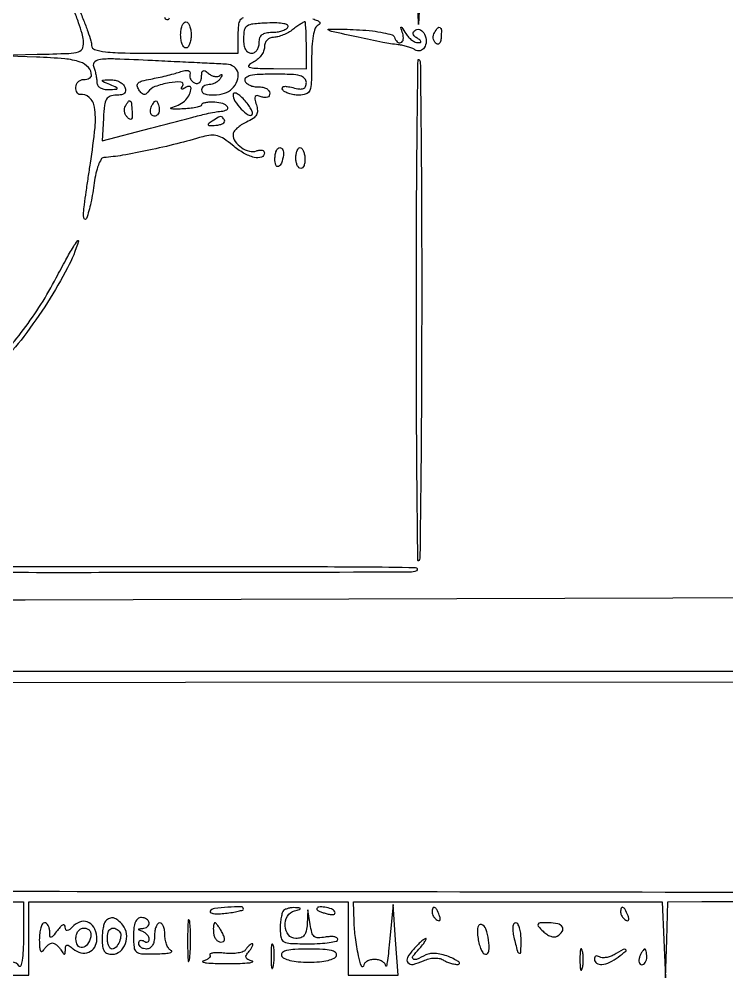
# Model space of a CAD drawing. Extents: x 0 to 960, y 2 to 508.
# Drawn here: x 688.2 to 823.3, y 1.5 to 184.5 of the extents above; entities that cross this region are included whole.
import ezdxf

# ---------------------------------------------------------------- set-up
doc = ezdxf.new("R2010")
doc.units = 0
doc.header["$MEASUREMENT"] = 0
doc.layers.get('0').update_dxf_attribs({"linetype": 'CONTINUOUS'})

msp = doc.modelspace()

# ---------------------------------------------------------------- linework, layer by layer
for points in [[(950.435205, 17.497208, 0.000014), (841.980241, 17.749425, 0.000448), (702.642048, 17.944951, 0.000127), (485.936462, 18)], [(528.327407, 270.897244, 0.00005), (624.844188, 271.243001, 0.000026), (722.113458, 271.606143, 0.197976), (723.529607, 272.196023, 0.195703), (723.748234, 272.715009, 0.019235), (723.711848, 274.098757, 0.022039), (723.525412, 275.805143, 0.015693), (723.172959, 277.696023, -0.00355), (722.72574, 279.809099, -0.002503), (722.251798, 282.190394, -0.002526), (721.821423, 284.472431, -0.005311), (721.514957, 286.25), (720.909374, 290), (625.423302, 290, 0.000404)], [(615.383203, 80.000173, -0.000023), (732.426715, 80.015952, -0.001336), (753.656017, 79.961153, -0.003953), (763.868606, 79.826764, -0.789503), (764, 79.219591, -0.111864), (762.71584, 78.926359, -0.000053), (719.811825, 78.858255, -0.000759), (672.079792, 78.860069, -0.000462)], [(589.580164, 73.410794, 0.00019), (689.333825, 73.665933), (916, 74.331867), (916, 241.165933), (916, 408), (730.75, 407.863176, 0.000359), (618.101393, 407.699187, 0.003368)], [(764.746213, 189.974068), (764.385359, 183.5), (764.19268, 190.25, 0.005803)], [(744.25, 184.54933, -0.02752), (745.110807, 184.234992, -0.118271), (745.545148, 183.911203, -0.326989), (745.563937, 183.611903, -0.153671), (745.25, 183.349365, 0.213123), (744.700746, 182.77069, 0.040264), (744.318806, 181.328405, 0.031268), (744.075227, 179.2357, 0.01334), (744, 176.416667, -0.006608), (743.946715, 172.384903, -0.084469), (743.654897, 170.907181, -0.223598), (742.953038, 170.230239, -0.082025), (741.559017, 170, -0.039089), (740.577527, 170.076849, -0.042279), (739.646249, 170.305524, -0.046396), (738.892447, 170.640361, -0.127301), (738.475228, 171.040082, -0.205529), (738.418838, 171.417892, -0.286058), (738.661125, 171.646479, -0.090659), (739.320978, 171.658525, -0.020836), (740.416211, 171.431674, 0.027062), (741.700257, 171.182337, 0.123978), (742.44919, 171.264307, 0.209571), (742.855456, 171.657364, 0.097497), (743, 172.391592, 0.19905), (742.670706, 173.185986, 0.132362), (741.804448, 173.683901, 0.05488), (740.114087, 173.937353, 0.009796), (736.916667, 174, 0.010384), (734.02549, 173.93995, 0.044089), (732.31165, 173.716488, 0.10448), (731.445977, 173.323675, 0.328943), (731.267876, 172.75, 0.134724), (731.592773, 172.277537, 0.068885), (732.205978, 171.890512, 0.060624), (732.997119, 171.642, 0.055104), (733.851209, 171.579401, -0.058627), (734.673065, 171.513359, -0.079815), (735.368793, 171.254186, -0.10034), (735.833985, 170.849542, -0.1652), (736, 170.360786, -0.122696), (735.880593, 169.881515, -0.172945), (735.558263, 169.587228, -0.131456), (735.044859, 169.516952, -0.060331), (734.384601, 169.682657, 0.047124), (733.590976, 169.904204, 0.308858), (733.233257, 169.743994, 0.195052), (733.15244, 169.259627, 0.021852), (733.449419, 168.159366, -0.063144), (733.653938, 167.043121, -0.144097), (733.459616, 166.217413, -0.119916), (732.814334, 165.533099, -0.037149), (731.564819, 164.84758, 0.036528), (730.583252, 164.310645, 0.04394), (729.753415, 163.664743, 0.049579), (729.176788, 163.010597, 0.157129), (729, 162.46193, 0.15438), (729.414393, 161.151795, 0.088423), (730.601996, 159.972884, 0.088579), (732.121538, 159.27849, 0.155831), (733.487265, 159.35674, -0.055413), (734.066534, 159.50817, -0.099359), (734.555634, 159.482181, -0.146758), (734.876422, 159.28876, -0.186304), (735, 158.968615, -0.323162), (734.424925, 158.171774, -0.140227), (733.046544, 158.114006, -0.073602), (731.029893, 158.928126, -0.042244), (728.883818, 160.444307, 0.0278), (727.284067, 161.645169, 0.077174), (726.012043, 162.235169, 0.091798), (724.754846, 162.357714, 0.051252), (723.239462, 162.068898, -0.011549), (718.289034, 160.711348, -0.009256), (712.902504, 159.472598, -0.009319), (707.903395, 158.516911, -0.025072), (704.311273, 158.083333, 0.254132), (703.812301, 157.765113, 0.03666), (703.288492, 156.629167, 0.034165), (702.824154, 155.075824, 0.022902), (702.498743, 153.25, -0.018888), (701.853249, 149.452073, -0.034204), (700.999047, 146.418813, -0.684486), (700.60635, 146.408035, -0.126686), (700.446084, 147.5, -0.006288), (700.634657, 149.078816, -0.001786), (700.967398, 151.528125, -0.001799), (701.362994, 154.291413, -0.001904), (701.771252, 157, 0.012663), (702.652511, 163.842594, 0.063996), (702.556227, 167.68436, 0.16883), (701.5586, 169.566569, 0.230326), (699.75, 170.118421, -0.204797), (699.464327, 170.190576, -0.105904), (699.220312, 170.475411, -0.075993), (699.055021, 170.934422, -0.048526), (699, 171.5, -0.099038), (699.114514, 172.072457, -0.097945), (699.440625, 172.559375, -0.097945), (699.927543, 172.885486, -0.099038), (700.5, 173, 0.048097), (701.072958, 173.055242, 0.068991), (701.554877, 173.220313, 0.090249), (701.876489, 173.463676, 0.193208), (701.984687, 173.75, 0.179348), (701.377471, 175.291098, 0.130508), (699.823573, 176.311359, 0.059203), (696.860782, 176.921735, 0.01185), (691.467001, 177.252267), (682.5, 177.58873), (691.612487, 177.794365, 0.003563), (697.623377, 177.972875, 0.064018), (699.522863, 178.288538, 0.241041), (700.295637, 179.031298, 0.110819), (700.455195, 180.457623, 0.045652), (700.190757, 181.758288, 0.011414), (699.519307, 183.821392, 0.011566), (698.639158, 186.155441, 0.011401)], [(699.5, 186.595917, -0.008835), (700.457273, 184.323643, -0.010893), (701.265625, 182.171276, -0.009401), (701.867935, 180.345674, -0.07511), (702, 179.471487, 0.329875), (702.576033, 178.693388, 0.047921), (704.628547, 178.276277, 0.022754), (708.409745, 178.052082, 0.003431), (716, 178), (730, 178), (730, 181.5, -0.022514), (730.082184, 183.32428, -0.10769), (730.392857, 184.3125, -0.177212), (730.997538, 184.822713, -0.087745)], [(716.787986, 184.67361, -0.509783), (716.431972, 184.356356, -0.301314), (715.958983, 184.843675, -0.004152)], [(681.408652, 116.88911, 0.04547), (689.003984, 125.253406, 0.041157), (695.250166, 135.125836, -0.004339), (697.089618, 138.570144, -0.010758), (698.512426, 141.051038, -0.027491), (699.305168, 142.216794, -0.829324), (699.471699, 142.133018, -0.051715), (697.415639, 137.035321, -0.020041), (693.583098, 130.445788, -0.020179), (689.038499, 123.904769, -0.033239), (684.630207, 118.817595, -0.048141)], [(531.5, 2), (690, 2), (690, 9), (690, 16), (720.5, 16), (751, 16), (751, 9), (751, 2), (755.75, 1.997902), (760.5, 1.995804), (760.029027, 8.747902), (759.558055, 15.5), (758.951626, 9, -0.004121), (758.706509, 6.58783, -0.00945), (758.472635, 4.776562, -0.017319), (758.282961, 3.745618, -0.837087), (758.172599, 3.75, 0.145619), (757.955685, 4.227477, 0.083462), (757.463201, 4.632812, 0.071035), (756.777614, 4.906854, 0.059679), (756, 5, 0.059977), (755.226422, 4.90687, 0.073502), (754.552745, 4.632812, 0.087505), (754.078686, 4.227264, 0.149651), (753.881685, 3.75, -0.798906), (753.538985, 3.705796, -0.03661), (752.965983, 5.715559, -0.017539), (752.374078, 9.174552, -0.025722), (752.118315, 12.25), (752, 16), (781.45619, 16), (810.912381, 16), (811.257493, 8.75), (811.602606, 1.5), (811.801303, 8.75), (812, 16), (818.5, 16.052632, -0.001119), (824.981814, 16.090606, -0.000905)]]:
    msp.add_lwpolyline(points, format="xyb")
for points in [[(5.998407, 426.25), (5.996813, 402.5), (14.248407, 402.5), (22.5, 402.5), (22.753164, 248.25), (23.006328, 94), (14.503164, 94), (6, 94), (6, 75.513061), (6, 57.026122), (16.25, 57.412259, -0.009139), (24.444737, 57.571062, -0.000017), (159.275, 57.714579, -0.000125), (310.797984, 57.832731, -0.000078), (488.75, 57.899198), (951, 58), (951, 254), (951, 450), (478.5, 450), (6, 450)], [(721, 181.5, -0.038131), (720.926884, 180.542644, -0.057076), (720.70625, 179.734375, -0.074992), (720.382936, 179.182831, -0.226478), (720, 179, -0.226478), (719.617064, 179.182831, -0.074992), (719.29375, 179.734375, -0.057076), (719.073116, 180.542644, -0.038131), (719, 181.5, -0.038131), (719.073116, 182.457356, -0.057076), (719.29375, 183.265625, -0.074992), (719.617064, 183.817169, -0.226478), (720, 184, -0.226478), (720.382936, 183.817169, -0.074992), (720.70625, 183.265625, -0.057076), (720.926884, 182.457356, -0.038131)], [(731, 180.782516, 0.038592), (731.092788, 179.582146, 0.085238), (731.38477, 178.713753, 0.123805), (731.86232, 178.191564, 0.14696), (732.5, 178, 0.130775), (733.075754, 178.153209, 0.10214), (733.5625, 178.583333, 0.08892), (733.888136, 179.230589, 0.072314), (734, 180, -0.075243), (734.140646, 180.92932, -0.147038), (734.555123, 181.545164, -0.125037), (735.295286, 181.891489, -0.04725), (736.440983, 182, 0.03692), (737.419774, 182.072372, 0.040947), (738.342918, 182.287994, 0.044939), (739.08643, 182.603334, 0.132334), (739.48789, 182.980406, 0.414991), (739.396923, 183.363475, 0.088961), (738.691101, 183.640054, 0.043547), (737.386691, 183.78276, 0.016357), (735.546907, 183.762922, 0.012947), (732.788544, 183.57122, 0.121832), (731.676305, 183.180595, 0.203347), (731.152308, 182.396899, 0.047068)], [(740.44113, 182.531803, -0.036476), (739.569537, 181.967417, -0.02894), (738.556144, 181.485547, -0.029757), (737.559234, 181.147977, -0.062288), (736.75, 181.031803, 0.095661), (736.054242, 180.884298, 0.105709), (735.491151, 180.490499, 0.102624), (735.126858, 179.890056, 0.085408), (735, 179.152814, -0.104081), (734.83441, 178.365946, -0.059986), (734.339062, 177.529481, -0.056107), (733.610445, 176.772918, -0.060761), (732.75, 176.220495, 0.083923), (731.987588, 175.679846, 0.571471), (732.079052, 175.324374, 0.063134), (733.291686, 175.135518, 0.004393), (736.75, 175.06768), (743, 175), (743, 179.5, 0.006435), (742.977792, 181.225453, 0.010698), (742.909269, 182.678125, 0.004521), (742.815378, 183.886073, 0.389066), (742.69113, 184, 0.139019), (742.494895, 183.944364, 0.006405), (741.902783, 183.568717, 0.01023), (741.207269, 183.094307, 0.007123)], [(759.813697, 181.058909, 0.113028), (760.358937, 180.163283, 0.312437), (761.046484, 180.028777, 0.268834), (761.500216, 180.647067, 0.10268), (761.39311, 181.75, -0.001911), (761.032431, 182.925853, -0.503132), (761.087463, 183, -0.253795), (761.208259, 182.934464, -0.001298), (761.974185, 181.75, 0.044603), (762.493513, 181.081631, 0.045078), (763.121445, 180.518561, 0.049085), (763.759034, 180.133934, 0.11487), (764.29969, 180.015313, 0.052857), (764.762983, 180.070411, 0.400498), (764.873615, 180.237465, 0.188741), (764.717408, 180.492228, 0.020726), (764.143237, 180.890313, -0.044572), (763.578086, 181.323402, -0.169646), (763.371303, 181.709449, -0.219747), (763.475189, 182.074907, -0.077063), (763.9003, 182.438382, -0.276533), (764.792941, 182.450874, -0.151525), (765.559444, 181.618873, -0.110629), (765.867372, 180.263014, -0.140038), (765.519515, 179.031575, -0.105378), (765.182026, 178.679011, -0.099223), (764.72295, 178.485207, -0.096332), (764.21297, 178.480314, -0.093041), (763.7314, 178.666004, 0.046787), (763.154811, 178.951724, 0.019416), (762.330718, 179.231914, 0.019008), (761.418432, 179.465733, 0.023278), (760.550498, 179.611454, -0.018435), (757.621496, 180.074105, -0.004616), (752.880372, 181.048801, -0.001293), (747.792407, 182.157626, -0.141044), (747.183116, 182.48843, -0.667243), (747.229855, 182.604222, -0.003812), (748.809133, 182.608524, -0.007929), (750.770081, 182.567815, -0.004383), (753.163479, 182.459127, -0.015399), (755.601947, 182.251496, -0.022949), (757.714595, 181.907023, -0.019559), (759.365306, 181.491441, -0.245591)], [(768.725944, 181.011907, -0.04065), (768.60755, 180.261295, -0.133451), (768.367741, 179.825474, -0.256795), (768.044755, 179.725668, -0.14663), (767.675225, 179.924775, -0.091321), (767.381655, 180.350897, -0.076752), (767.236288, 180.880423, -0.076674), (767.25735, 181.429653, -0.090797), (767.446149, 181.912868, -0.033772), (768.116907, 182.850257, -0.392352), (768.526247, 182.905603, -0.242189), (768.7744, 182.431461, -0.020535)], [(702.360408, 175.503176, -0.023701), (702.605407, 174.76142, -0.016799), (702.81212, 173.909433, -0.017008), (702.954755, 173.080575, -0.034114), (703, 172.418213, 0.148343), (703.168448, 171.86294, 0.110947), (703.634236, 171.419582, 0.08691), (704.355709, 171.142768, 0.056109), (705.25, 171.070285, 0.003386), (706.738914, 171.12689, 0.326773), (706.895722, 171.252774, 0.368608), (706.814662, 171.423348, 0.003751), (705.5, 172, -0.003056), (704.149228, 172.590251, -0.338436), (704.060489, 172.75267, -0.357281), (704.194353, 172.87292, -0.0032), (705.643011, 172.929715, -0.065695), (706.505295, 172.844578, -0.06372), (707.325597, 172.538729, -0.068921), (707.981972, 172.068374, -0.111708), (708.361626, 171.5, -0.093366), (708.485109, 170.822241, -0.20877), (708.277017, 170.353251, -0.14534), (707.711134, 170.077867, -0.040527), (706.718615, 169.995062, 0.08266), (705.538647, 169.795948, 0.183011), (704.847779, 169.220934, 0.099145), (704.464909, 168.053888, 0.015545), (704.250413, 165.630247), (704.000825, 161.270371), (713.250413, 163.689527, -0.000322), (721.164623, 165.753978, -0.004849), (723.927182, 166.44417, -0.014333), (725.498255, 166.773231, -0.029175), (726.75, 166.923489, 0.106924), (727.809197, 167.221392, 0.456234), (727.939089, 167.782377, 0.169345), (727.073933, 168.382902, 0.053457), (725.499294, 168.644213, 0.024289), (724.54125, 168.652902, 0.039469), (723.733579, 168.556826, 0.047673), (723.159548, 168.383921, 0.303823), (722.997995, 168.144213, -0.32721), (722.806365, 167.884439, -0.023947), (721.895606, 167.647141, -0.026072), (720.684833, 167.458121, -0.01613), (719.247995, 167.356692, -0.009434), (717.907644, 167.330753, -0.051724), (717.188474, 167.404997, -0.632713), (717.153773, 167.549094, -0.107829), (717.5, 167.722374, 0.064892), (718.858505, 168.263102, 0.07298), (719.973586, 169.11805, 0.080352), (720.713861, 170.175823, 0.108254), (720.984687, 171.309017, 0.191566), (720.89244, 171.554374, 0.18947), (720.656365, 171.670787, 0.110183), (720.287244, 171.620331, 0.049601), (719.845492, 171.404508, -0.029082), (719.38977, 171.158246, -0.307934), (719.191779, 171.19023, -0.32177), (719.15468, 171.382529, -0.030395), (719.395202, 171.830434, 0.570591), (719.042592, 172.502061, 0.058681), (716.81725, 172.352931, 0.038883), (714.092221, 171.622561, 0.158739), (712.75, 170.592752, -0.095767), (712.356285, 170.204552, -0.207898), (711.946506, 170.131069, -0.14805), (711.50966, 170.384964, -0.044134), (711.030219, 171, -0.096991), (710.721752, 171.771072, -0.2587), (710.901372, 172.314676, -0.123524), (711.639673, 172.717596, -0.019135), (713.280219, 173.076709, 0.00858), (714.67931, 173.352163, 0.006281), (716.222506, 173.703926, 0.006349), (717.676094, 174.074122, 0.013957), (718.77512, 174.402069, -0.026105), (719.797674, 174.680342, -0.10934), (720.431185, 174.67761, -0.243585), (720.735559, 174.421245, -0.155805), (720.77512, 173.950361, 0.10278), (720.765027, 173.457256, 0.086963), (720.948004, 172.96797, 0.084292), (721.293408, 172.557511, 0.088133), (721.75, 172.291667, 0.135281), (722.226768, 172.252237, 0.150613), (722.633973, 172.467032, 0.122513), (722.906714, 172.919352, 0.074839), (723, 173.539111, -0.035225), (723.057241, 174.350615, -0.259206), (723.283451, 174.649362, -0.249023), (723.664673, 174.621614, -0.032999), (724.342009, 174.131121, 0.059816), (724.916142, 173.760494, 0.070874), (725.530184, 173.562285, 0.083091), (726.088476, 173.559537, 0.144798), (726.502335, 173.758676, -0.045405), (726.768412, 173.958994, -0.524814), (726.868964, 173.915049, -0.16288), (726.840863, 173.701361, -0.01713), (726.601308, 173.25, -0.076031), (726.219369, 172.771811, -0.055185), (725.669984, 172.367188, -0.055195), (725.045524, 172.092602, -0.076145), (724.440983, 172, 0.067639), (723.890182, 171.925146, 0.08433), (723.423289, 171.70625, 0.09965), (723.111069, 171.38134, 0.142666), (723, 171, 0.339437), (723.589017, 170.23233, 0.074218), (725.355905, 170.030572, 0.063714), (727.395212, 170.363286, 0.124745), (728.8, 171.2, 0.097371), (729.8169, 172.714612, 0.1555), (729.953677, 174.254176, 0.186141), (729.188421, 175.402093, 0.142556), (727.75, 175.897256, -0.000111), (726.30731, 175.967357, -0.00001), (722.66837, 176.145056, -0.000013), (718.328098, 176.357199, -0.00001), (713.610408, 176.588006, 0.00288), (706.494851, 176.895202, 0.033392), (703.707791, 176.813315, 0.1479), (702.586842, 176.352801, 0.324116)], [(765.019541, 128.946351, -0.000955), (764.964222, 110.770876, -0.001568), (764.839786, 95.38912, -0.00014), (764.681344, 81.620716, -0.195851), (764.482946, 81.149613, -0.664328), (764.284857, 81.230429, -0.000143), (764.141865, 95.006449, -0.001586), (764.034659, 110.499374, -0.000937), (764, 129, -0.001041), (764.038503, 147.496987, -0.001766), (764.157625, 162.977792, -0.000178), (764.316639, 176.707164, -0.663871), (764.536595, 176.796739, -0.196111), (764.756211, 176.27452, -0.000173), (764.899805, 162.519342, -0.001743), (765.001496, 147.1255, -0.001063)], [(729, 170.117133, 0.141569), (729.366684, 168.848016, 0.050587), (730.539017, 167.348736, 0.053271), (731.85791, 166.238658, 0.358977), (732.64817, 166.314837, 0.286339), (732.730515, 166.670292, 0.043445), (732.421642, 167.367656, 0.037657), (731.865419, 168.218375, 0.023926), (731.100551, 169.122446, 0.025954), (730.288527, 169.90807, 0.06879), (729.614139, 170.349538, 0.185943), (729.195827, 170.380788, 0.330745)], [(709.736277, 166.850919, -0.022437), (709.765717, 165.88022, -0.170883), (709.610052, 165.457767, -0.362782), (709.312242, 165.402581, -0.068254), (708.836213, 165.763787, -0.077927), (708.480892, 166.251264, -0.073827), (708.283578, 166.833133, -0.077905), (708.269521, 167.417504, -0.105926), (708.446149, 167.912868, -0.021513), (709.070877, 168.832736, -0.428661), (709.374627, 168.869746, -0.196041), (709.58722, 168.475867, -0.008144)], [(714.604167, 166.270833, -0.198339), (713.941134, 165.995338, -0.274516), (713.399603, 166.315272, -0.160291), (713.239822, 167.176395, -0.105175), (713.582949, 168.134215, -0.024362), (714.012891, 168.759582, -0.233206), (714.294341, 168.899578, -0.286646), (714.536207, 168.749629, -0.033951), (714.787251, 168.138246, -0.052621), (714.903448, 167.610215, -0.052345), (714.907167, 167.068604, -0.057227), (714.805016, 166.594136, -0.115259)], [(725.012608, 165.028954, 0.018728), (724.290619, 164.533683, 0.438046), (724.267007, 164.312509, 0.225766), (724.555373, 164.188091, 0.009607), (725.69333, 164.251852, 0.036687), (726.490143, 164.371079, 0.07408), (727.0807, 164.599968, 0.133105), (727.37637, 164.893812, 0.276063), (727.371705, 165.207586, 0.034573), (726.958509, 165.783082, 0.243276), (726.651011, 165.913709, 0.116668), (726.233975, 165.781104, 0.005914)], [(738.607127, 158.528944, -0.044131), (738.24833, 157.023268, -0.213188), (737.667837, 156.390357, -0.451408), (737.172485, 156.623295, -0.070914), (737, 157.833333, -0.040166), (737.066752, 158.662941, -0.059481), (737.267758, 159.363542, -0.078229), (737.562731, 159.839978, -0.218452), (737.911516, 160, -0.170154), (738.241566, 159.884332, -0.114226), (738.491852, 159.567877, -0.08755), (738.622137, 159.091665, -0.059601)], [(742.725047, 158, -0.044872), (742.713945, 157.234295, -0.067802), (742.555953, 156.5875, -0.091879), (742.284316, 156.152511, -0.210357), (741.937851, 156, -0.201195), (741.579477, 156.150289, -0.084737), (741.275494, 156.5875, -0.064806), (741.068941, 157.234433, -0.044935), (741, 158, -0.037503), (741.057529, 158.765913, -0.056318), (741.231239, 159.4125, -0.073935), (741.485671, 159.854232, -0.229038), (741.787196, 160, -0.218405), (742.099896, 159.856567, -0.068155), (742.387408, 159.4125, -0.053734), (742.609724, 158.765803, -0.037158)], [(688.984687, 9.25, -0.010926), (688.923771, 6.724838, -0.025237), (688.741096, 4.836409, -0.049339), (688.479022, 3.790418, -0.624106), (688.171812, 3.756243, 0.254656), (686.844913, 4.492219, 0.000333), (656.129611, 4.708344, 0.001693), (612.298994, 4.83912, 0.000309), (531.198147, 4.756243, -0.000284), (446.972954, 4.665934, -0.001842), (404.521406, 4.80094, -0.000413), (375.677308, 5.022772, -0.308212), (374.511022, 5.831787, -0.05844), (374.312445, 6.610653, -0.011063), (374.150113, 8.070212, -0.01168), (374.03751, 9.792621, -0.010481), (374, 11.581787), (374, 16), (531.5, 16), (689, 16)], [(724.629163, 14.20899, 0.448233), (724.709583, 13.938701, 0.076851), (725.291417, 13.767961, 0.042138), (726.287361, 13.720307, 0.019953), (727.570146, 13.818396, 0.010535), (728.885014, 14.000055, 0.017077), (729.99248, 14.215927, 0.011128), (730.870611, 14.439137, 0.336843), (731, 14.609406, 0.413244), (730.549917, 15.060983, 0.016522), (727.99605, 14.985038, 0.018159), (725.430887, 14.730037, 0.224098)], [(738.666667, 14.333333, 0.12431), (738.408273, 13.900353, 0.025624), (738.195833, 13.030208, 0.025482), (738.048954, 11.96693, 0.021582), (738, 10.833333, 0.04849), (738.164807, 9.13793, 0.229216), (738.735294, 8.378788, 0.111216), (739.971585, 8.057609, 0.008163), (743.5, 8, 0.014718), (745.608502, 8.062079, 0.024124), (747.384375, 8.253015, 0.020988), (748.734176, 8.522859, 0.345744), (749, 8.861328, 0.279974), (748.820621, 9.156566, 0.07919), (748.288028, 9.333539, 0.055246), (747.505164, 9.374581, 0.032732), (746.576265, 9.25933, -0.046401), (745.274888, 9.133819, -0.177052), (744.520443, 9.406703, -0.151136), (744.049732, 10.135833, -0.03122), (743.726097, 11.648002), (743.299664, 14.5), (743.149832, 11.75, -0.039332), (742.974259, 10.438231, -0.113443), (742.587931, 9.612479, -0.145656), (741.947411, 9.157136, -0.082366), (741, 9, -0.229032), (739.573111, 9.689789, -0.157063), (738.930995, 11.402879, -0.144368), (739.388799, 13.275949, -0.199775), (740.75, 14.310674, 0.004951), (741.704115, 14.57013, 0.258667), (741.834849, 14.699888, 0.467942), (741.761113, 14.809436, 0.007468), (740.916667, 14.883999, 0.040297), (740.261577, 14.879139, 0.038032), (739.602604, 14.770091, 0.0404), (739.034112, 14.581208, 0.096261)], [(745, 14.616631, 0.269441), (745.102895, 14.439552, 0.023164), (745.587905, 14.192137, 0.025605), (746.234464, 13.938235, 0.016806), (747.00138, 13.70989, 0.033809), (747.733252, 13.570513, 0.095442), (748.250238, 13.606613, 0.238295), (748.46851, 13.80112, 0.236417), (748.442363, 14.093259, 0.164455), (747.773988, 14.646277, 0.05364), (746.519337, 14.977438, 0.060354), (745.361711, 15.01255, 0.388023)], [(767, 14.059017, 0.088797), (767.072509, 13.65395, 0.053277), (767.290385, 13.21498, 0.051183), (767.610411, 12.810572, 0.061454), (767.988546, 12.507079, 0.1144), (768.325929, 12.393111, 0.32948), (768.525685, 12.512472, 0.155351), (768.556862, 12.868281, 0.036408), (768.381557, 13.448062, 0.029964), (767.894727, 14.51997, 0.168622), (767.441482, 14.942608, 0.444011), (767.117673, 14.798253, 0.079093)], [(803, 14.059017, 0.088797), (803.072509, 13.65395, 0.053277), (803.290385, 13.21498, 0.051183), (803.610411, 12.810572, 0.061454), (803.988546, 12.507079, 0.1144), (804.325929, 12.393111, 0.32948), (804.525685, 12.512472, 0.155351), (804.556862, 12.868281, 0.036408), (804.381557, 13.448062, 0.029964), (803.894727, 14.51997, 0.168622), (803.441482, 14.942608, 0.444011), (803.117673, 14.798253, 0.079093)], [(704.666667, 12.333333, 0.12431), (704.408273, 11.900353, 0.025624), (704.195833, 11.030208, 0.025482), (704.048954, 9.96693, 0.021582), (704, 8.833333, 0.034738), (704.095737, 7.457001, 0.115437), (704.420525, 6.616516, 0.158823), (705.013824, 6.158737, 0.085748), (705.932612, 6, 0.178872), (707.429256, 6.553114, 0.128809), (708.453795, 8.029712, 0.119325), (708.667449, 9.914879, 0.142975), (707.960174, 11.547988, 0.041616), (707.02411, 12.501989, 0.119976), (706.204969, 12.92107, 0.161303), (705.436586, 12.855003, 0.095231)], [(710, 9.5, 0.02273), (710.100205, 7.296847, 0.203267), (710.547932, 6.461417, 0.162161), (711.516512, 6.101001, 0.013322), (714.25, 6.078947, 0.011459), (715.802755, 6.143409, 0.031921), (716.884375, 6.282867, 0.122766), (717.279228, 6.467002, 0.571698), (717.25, 6.662281, -0.136586), (716.770904, 7.0303, -0.060057), (716.367188, 7.728399, -0.053115), (716.092665, 8.62149, -0.048059), (716, 9.583333, 0.039486), (715.926807, 10.508703, 0.058687), (715.70625, 11.290104, 0.077179), (715.382736, 11.822066, 0.221088), (715, 12, 0.226478), (714.617064, 11.817169, 0.074992), (714.29375, 11.265625, 0.057076), (714.073116, 10.457356, 0.038131), (714, 9.5, -0.04716), (713.90137, 8.456621, -0.088208), (713.6, 7.666667, -0.118484), (713.11998, 7.177821, -0.140575), (712.5, 7, -0.06887), (711.926682, 7.079345, -0.085131), (711.440625, 7.311086, -0.099915), (711.115626, 7.655173, -0.140337), (711, 8.059017, -0.108972), (711.078288, 8.413961, -0.182303), (711.29375, 8.6254, -0.161196), (711.6179, 8.656512, -0.082592), (712, 8.5, 0.074422), (712.382495, 8.336022, 0.151112), (712.70625, 8.350121, 0.187673), (712.920347, 8.535826, 0.121914), (713, 8.85765, 0.111184), (712.907552, 9.268252, 0.064692), (712.632812, 9.69489, 0.05974), (712.227966, 10.072143, 0.061896), (711.75, 10.337719, -0.009076), (711.090194, 10.617987, -0.295955), (711, 10.757018, -0.382689), (711.096611, 10.864758, -0.011437), (711.75, 10.921053, 0.151538), (712.667361, 11.2704, 0.262231), (712.971223, 12.002878, 0.231455), (712.506444, 12.720743, 0.136162), (711.5, 13, 0.164293), (710.830552, 12.773926, 0.129352), (710.357143, 12.166667, 0.075863), (710.081893, 11.104033, 0.025511)], [(698.605946, 11.463089, -0.018229), (697.810107, 10.723256, -0.135949), (697.348092, 10.504477, -0.352503), (697.077542, 10.654323, -0.091033), (696.968197, 11.178571, 0.156089), (696.836116, 11.559525, 0.342288), (696.556155, 11.636343, 0.11007), (696.097413, 11.315014, 0.023241), (695.468197, 10.55887, -0.008124), (694.599645, 9.448509, -0.182507), (694.254001, 9.24613, -0.434721), (694.044815, 9.405647, -0.024793), (694, 10.30887, 0.057202), (693.925756, 10.955705, 0.076512), (693.70625, 11.503231, 0.095513), (693.381475, 11.870211, 0.165457), (693, 12, 0.267845), (692.616101, 11.778455, 0.057513), (692.298248, 11.045313, 0.045617), (692.082078, 9.995198, 0.029148), (692.015313, 8.75, 0.014974), (692.063784, 7.35194, 0.089829), (692.238784, 6.648359, 0.404944), (692.520864, 6.536242, 0.154878), (692.877116, 6.83541, -0.03804), (693.258363, 7.346394, -0.04133), (693.703016, 7.778544, -0.04526), (694.142779, 8.078157, -0.127589), (694.5, 8.17082, -0.127589), (694.857221, 8.078157, -0.04526), (695.296984, 7.778544, -0.04133), (695.741637, 7.346394, -0.03804), (696.122884, 6.83541, 0.01109), (696.599165, 6.119649, 0.256521), (696.811388, 6.014697, 0.378653), (696.951744, 6.149951, 0.017206), (696.984687, 6.872445, -0.051571), (697.058897, 7.519398, -0.326367), (697.293074, 7.725868, -0.179106), (697.697719, 7.617016, -0.018874), (698.487265, 7.010569, 0.119692), (699.967152, 6.287519, 0.151786), (701.475393, 6.416104, 0.161021), (702.584194, 7.360739, 0.137322), (703, 8.84617, 0.099647), (702.61217, 10.772877, 0.16045), (701.523703, 12.025327, 0.191417), (700.057077, 12.260341, 0.14246)], [(701.823324, 9.332866, -0.100818), (701.230213, 7.900237, -0.210781), (700.229205, 7.270086, -0.297834), (699.357221, 7.672718, -0.14074), (699, 8.916667, -0.066422), (699.111401, 9.751548, -0.09567), (699.438799, 10.41896, -0.111791), (699.945354, 10.84677, -0.12024), (700.573324, 11, -0.099154), (701.179808, 10.878535, -0.133817), (701.619304, 10.53647, -0.126354), (701.840365, 10.00171, -0.083236)], [(707.264432, 10.402234, -0.214275), (707.569868, 9.598661, -0.081237), (707.300655, 8.400699, -0.081579), (706.665438, 7.3552, -0.218907), (705.893011, 7, -0.208972), (705.551578, 7.149216, -0.081888), (705.262322, 7.5875, -0.06238), (705.065528, 8.234328, -0.042713), (705, 9, -0.069473), (705.16822, 10.20484, -0.186855), (705.680805, 10.883473, -0.235241), (706.420792, 10.952019, -0.104297)], [(720.32814, 8.5, 0.004587), (720.354021, 5.993969, 0.026082), (720.449454, 4.664364, 0.78507), (720.583963, 4.648711, 0.062969), (720.729798, 5.272304, 0.015806), (720.851521, 6.951761, 0.010474), (720.889785, 8.88463, 0.010546), (720.847937, 10.765662, 0.02012), (720.721732, 12.272304, 0.180442), (720.577707, 12.54838, 0.613017), (720.440431, 12.495614, 0.021409), (720.349747, 11.014488, 0.004873)], [(725.262399, 10.166667, 0.065137), (725.40832, 9.465822, 0.077961), (725.725867, 8.871875, 0.091128), (726.160266, 8.473263, 0.141103), (726.646236, 8.333333, 0.110926), (727.153854, 8.447352, 0.251505), (727.380575, 8.754349, 0.131609), (727.316131, 9.296119, 0.02783), (726.910803, 10.166667, 0.015932), (726.505632, 10.868996, 0.022869), (726.099568, 11.461458, 0.019964), (725.734725, 11.906675, 0.214285), (725.526965, 12, 0.329984), (725.378866, 11.890316, 0.038155), (725.283148, 11.461458, 0.034039), (725.238505, 10.869455, 0.020603)], [(775.782741, 9.026919, 0.029061), (776.022389, 7.867545, 0.042653), (776.376419, 6.889158, 0.050528), (776.782926, 6.200765, 0.238475), (777.179922, 6, 0.390628), (777.84705, 6.615049, 0.053517), (777.793796, 8.683417, 0.048809), (777.288249, 10.840463, 0.235851), (776.419242, 11.6998, 0.271511), (776.010784, 11.611172, 0.149373), (775.743648, 11.155591, 0.07022), (775.661658, 10.281898, 0.024777)], [(782.621624, 9.25, 0.005544), (783.290848, 6.590754, 0.260572), (783.664006, 6.203943, 0.493365), (783.962508, 6.418445, 0.007762), (784, 8.833333, 0.030509), (783.925905, 10.046504, 0.047371), (783.700653, 11.069792, 0.060308), (783.372839, 11.781173, 0.260279), (782.980948, 12, 0.263874), (782.621789, 11.796269, 0.102581), (782.427558, 11.237202, 0.062172), (782.42254, 10.363344, 0.029261)], [(788.189753, 10.381676, 0.051703), (788.89009, 9.812922, 0.061341), (789.654633, 9.437703, 0.07196), (790.36516, 9.301025, 0.151121), (790.904039, 9.440693, 0.100978), (791.853624, 10.333963, 0.303463), (791.87514, 11.180553, 0.197863), (790.990898, 11.806848, 0.056456), (789.285714, 12, 0.009828), (787.631925, 11.967491, 0.238423), (787.240734, 11.75, 0.341131), (787.264421, 11.369854, 0.016417)], [(731.440905, 6.904383, -0.166686), (730.957713, 6.50811, -0.045192), (729.989859, 6.244175, -0.040509), (728.76947, 6.127973, -0.032555), (727.452034, 6.195393, 0.018673), (726.211448, 6.293449, 0.038915), (725.242982, 6.258321, 0.067399), (724.662516, 6.110943, 0.465031), (724.582389, 5.866692, -0.237547), (724.609355, 5.557968, -0.116568), (724.376961, 5.22646, -0.075409), (723.905432, 4.919707, -0.042792), (723.262243, 4.691683, 0.734708), (723.253964, 4.520581, 0.063871), (723.927034, 4.367034, 0.01765), (725.616176, 4.263147, 0.006532), (728, 4.232003, 0.006636), (730.381692, 4.263613, 0.018171), (732.060963, 4.369345, 0.069254), (732.707512, 4.525858, 0.726089), (732.696896, 4.699552, -0.039047), (731.825233, 4.999843, -0.212995), (731.496397, 5.359072, -0.216529), (731.546993, 5.839466, -0.04035), (732.069341, 6.583551, 0.022289), (732.481401, 7.127672, 0.048957), (732.734065, 7.583918, 0.09954), (732.797567, 7.882603, 0.417457), (732.681462, 8, 0.138857), (732.418508, 7.925538, 0.04291), (732.084634, 7.678162, 0.039197), (731.741579, 7.323671, 0.034283)], [(736.252183, 5.5, 0.008901), (736.284834, 4.071102, 0.053901), (736.394187, 3.339362, 0.67161), (736.54341, 3.319562, 0.082665), (736.707261, 3.761659, 0.028254), (736.840609, 4.754739, 0.020511), (736.880728, 5.869594, 0.020826), (736.830983, 6.934218, 0.041951), (736.68708, 7.761659, 0.285845), (736.523779, 7.916221, 0.417468), (736.37161, 7.814362, 0.038992), (736.273069, 6.938425, 0.009782)], [(763.494452, 6.993869, 0.052579), (762.319267, 5.38377, 0.312599), (762.398564, 4.40098, 0.287232), (763.378525, 4.07086, 0.048301), (765.337862, 4.744171, -0.042919), (766.392108, 5.119163, -0.052208), (767.427685, 5.277406, -0.058738), (768.35637, 5.212265, -0.094532), (769.092088, 4.921925, 0.041253), (769.740667, 4.582684, 0.027866), (770.527051, 4.301196, 0.028119), (771.323517, 4.113194, 0.048898), (772, 4.060417, 0.288572), (772.231527, 4.212681, 0.327738), (772.178125, 4.467945, 0.062247), (771.56198, 4.89567, 0.017297), (770.5, 5.405912, 0.033975), (769.141316, 5.894773, 0.045193), (767.852294, 6.138848, 0.051948), (766.715447, 6.130897, 0.090668), (765.815741, 5.860808, -0.016184), (764.010324, 5.0106, -0.287921), (763.402298, 5.104316, -0.396287), (763.34954, 5.61678, -0.02089), (764.5, 7, 0.012939), (765.159597, 7.767879, 0.02599), (765.63142, 8.4125, 0.034935), (765.889734, 8.87427, 0.549874), (765.809975, 9, 0.165712), (765.525857, 8.903177, 0.014263), (764.92354, 8.410699, 0.017598), (764.226309, 7.762304, 0.01273)], [(738.25, 5.75, 0.207783), (738.719274, 5.227189, 0.048997), (739.854598, 4.836207, 0.038457), (741.465534, 4.581412, 0.02), (743.5, 4.5, 0.02), (745.534466, 4.581412, 0.038457), (747.145402, 4.836207, 0.048997), (748.280726, 5.227189, 0.207783), (748.75, 5.75, 0.314944), (748.581152, 6.318998, 0.110032), (747.771078, 6.713235, 0.046995), (746.168827, 6.938737, 0.011476), (743.5, 7, 0.011476), (740.831173, 6.938737, 0.046995), (739.228922, 6.713235, 0.110032), (738.418848, 6.318998, 0.314944)], [(795.232003, 5, 0.011065), (795.259713, 3.748017, 0.052887), (795.366341, 3.042188, 0.542911), (795.521012, 2.99086, 0.161593), (795.689326, 3.25, 0.039571), (795.831531, 4.047266, 0.024357), (795.877971, 5, 0.024357), (795.831531, 5.952734, 0.039571), (795.689326, 6.75, 0.161593), (795.521012, 7.00914, 0.542911), (795.366341, 6.957813, 0.052887), (795.259713, 6.251983, 0.011065)], [(801.74208, 5.915469, -0.046456), (800.996087, 5.569277, -0.048398), (800.209126, 5.372581, -0.053382), (799.498489, 5.343042, -0.122724), (798.99208, 5.504895, 0.083443), (798.613048, 5.659403, 0.162138), (798.291424, 5.626838, 0.181677), (798.077539, 5.414479, 0.107801), (798, 5.059017, 0.257265), (798.4204, 4.296039, 0.164739), (799.428355, 4.052545, 0.09071), (800.92439, 4.467295, 0.049088), (802.55887, 5.468197, 0.010269), (803.984932, 6.593588, 0.53081), (803.957057, 6.889835, 0.254273), (803.48182, 6.891263, 0.008087)], [(806.638374, 5.5, 0.055937), (806.488865, 4.925634, 0.100118), (806.516384, 4.440625, 0.147206), (806.710807, 4.122486, 0.184534), (807.031385, 4, 0.152681), (807.400789, 4.115494, 0.098158), (807.715469, 4.440625, 0.08088), (807.92777, 4.926468, 0.062722), (808, 5.5, 0.024748), (807.971531, 6.074824, 0.039339), (807.884553, 6.559375, 0.046727), (807.758929, 6.903916, 0.289661), (807.606989, 7, 0.222225), (807.420671, 6.912889, 0.030693), (807.160341, 6.559375, 0.030395), (806.887494, 6.074558, 0.02136)]]:
    msp.add_lwpolyline(points, format="xyb", close=True)
msp.add_lwpolyline([(929, 234.5), (929, 60), (477.5, 60), (26, 60), (26, 234.5), (26, 409), (477.5, 409), (929, 409)], close=True)

doc.saveas('drawing.dxf')
